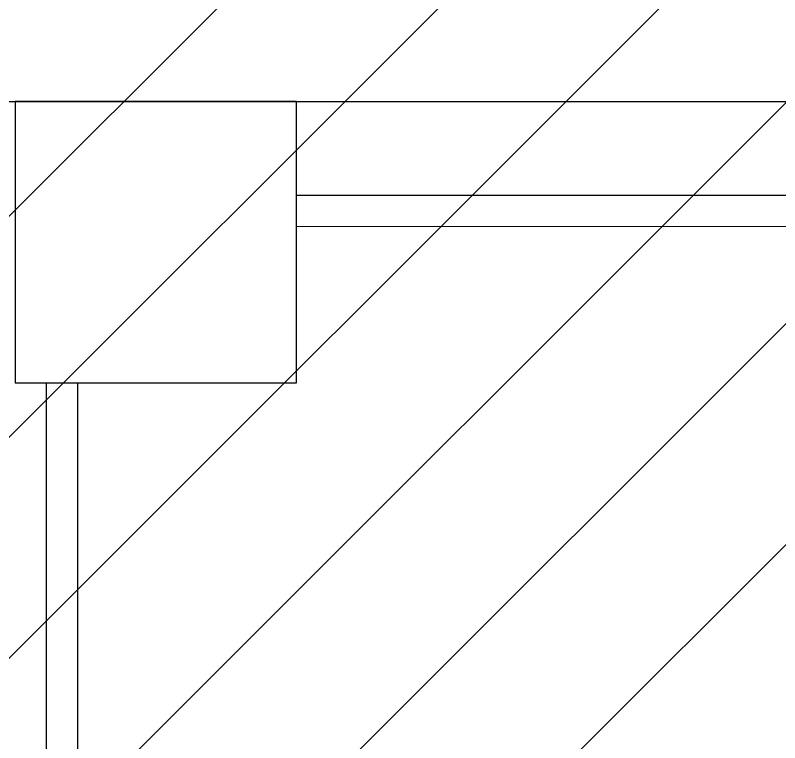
# Model space of a CAD drawing. Header units: inches. Extents: x 65856 to 131389, y 84027 to 134980.
# Drawn here: x 114037 to 115260, y 103535 to 104699 of the extents above; entities that cross this region are included whole.
import ezdxf

# ---------------------------------------------------------------- set-up
doc = ezdxf.new("R2010")
doc.units = ezdxf.units.IN
doc.header["$MEASUREMENT"] = 0
doc.layers.add('DIM', color=251, linetype='Continuous', lineweight=0)
for name, color, linetype in [('M-HVAC-EQPM-NEW', 5, 'Continuous'), ('M-X-BKGD', 8, 'Continuous'), ('PIPE FLOOR PLAN', 252, 'Continuous')]:
    doc.layers.add(name, color=color, linetype=linetype)

# ---------------------------------------------------------------- blocks, each defined once
blk = doc.blocks.new('123')
at = {"layer": 'DIM'}
for p, q in [((-778170.8, -1058726.2), (-774670.9, -1058726.2)), ((-778170.8, -1058726.2), (-774670.9, -1058726.2)), ((-778170.8, -1058776.2), (-774670.9, -1058776.2)), ((-778170.8, -1058776.2), (-774670.9, -1058776.2))]:
    blk.add_line(p, q, dxfattribs=at)
at = {"layer": 'DIM', "lineweight": 0}
for p, q in [((-774370.9, -1059126.2), (-774370.9, -1062176.2)), ((-774370.9, -1059126.2), (-774370.9, -1062176.2)), ((-774220.9, -1059126.2), (-774220.9, -1072676.2)), ((-774220.9, -1059126.2), (-774220.9, -1072676.2))]:
    blk.add_line(p, q, dxfattribs=at)
blk.add_lwpolyline([(-774670.9, -1058676.2), (-774670.9, -1059126.2), (-774220.9, -1059126.2), (-774220.9, -1058676.2)], close=True, dxfattribs=at)
blk.add_lwpolyline([(-774670.9, -1058676.2), (-774670.9, -1059126.2), (-774220.9, -1059126.2), (-774220.9, -1058676.2)], close=True, dxfattribs=at)
at = {"layer": 'PIPE FLOOR PLAN', "color": 8}
blk.add_line((-774370.9, -1059126.2), (-774370.9, -1062176.2), dxfattribs=at)
blk.add_line((-774370.9, -1059126.2), (-774370.9, -1062176.2), dxfattribs=at)
blk.add_lwpolyline([(-774220.9, -1058401.2), (-774220.9, -1072676.2), (-774120.9, -1072676.2)], dxfattribs=at)
blk.add_lwpolyline([(-774220.9, -1058401.2), (-774220.9, -1072676.2), (-774120.9, -1072676.2)], dxfattribs=at)
blk.add_lwpolyline([(-774670.9, -1058676.2), (-774670.9, -1059126.2), (-774220.9, -1059126.2), (-774220.9, -1058676.2)], close=True, dxfattribs=at)
blk.add_lwpolyline([(-774670.9, -1058676.2), (-774670.9, -1059126.2), (-774220.9, -1059126.2), (-774220.9, -1058676.2)], close=True, dxfattribs=at)

msp = doc.modelspace()

# ---------------------------------------------------------------- hatches: boundary and pattern name
at = {"layer": 'M-HVAC-EQPM-NEW'}
h = msp.add_hatch(dxfattribs=at)
h.set_pattern_fill('ANSI31', color=8, scale=2000)
h.set_pattern_definition([(45, (-70994.24, -96907.33), (-176.7767, 176.7767), [])])
h.paths.add_polyline_path([(113332, 112105.4), (128502.5, 112216.3), (128502.5, 109594.2), (128492, 100218.8), (113321.5, 100107.9)])

# ---------------------------------------------------------------- linework, layer by layer
at = {"layer": 'M-X-BKGD', "color": 8}
for p, q in [((114086.8, 100610.9), (114086.8, 104110.8)), ((114086.8, 100610.9), (114086.8, 104110.8)), ((114136.8, 100610.9), (114136.8, 104110.8)), ((114136.8, 100610.9), (114136.8, 104110.8))]:
    msp.add_line(p, q, dxfattribs=at)
at = {"layer": 'M-X-BKGD', "color": 8, "linetype": 'Continuous', "lineweight": 0, "ltscale": 10}
for points in [[(128036.8, 104560.8), (109486.8, 104560.8), (109486.8, 128110.8), (128036.8, 128110.8)], [(114036.8, 104110.8), (114486.8, 104110.8), (114486.8, 104560.8), (114036.8, 104560.8)]]:
    msp.add_lwpolyline(points, close=True, dxfattribs=at)
msp.add_lwpolyline([(117536.8, 104360.8), (114486.8, 104360.8)], dxfattribs=at)

# ---------------------------------------------------------------- block references
at = {"layer": 'M-X-BKGD', "rotation": 90}
msp.add_blockref('123', (-944639.4, 878781.7), dxfattribs=at)

doc.saveas('drawing.dxf')
